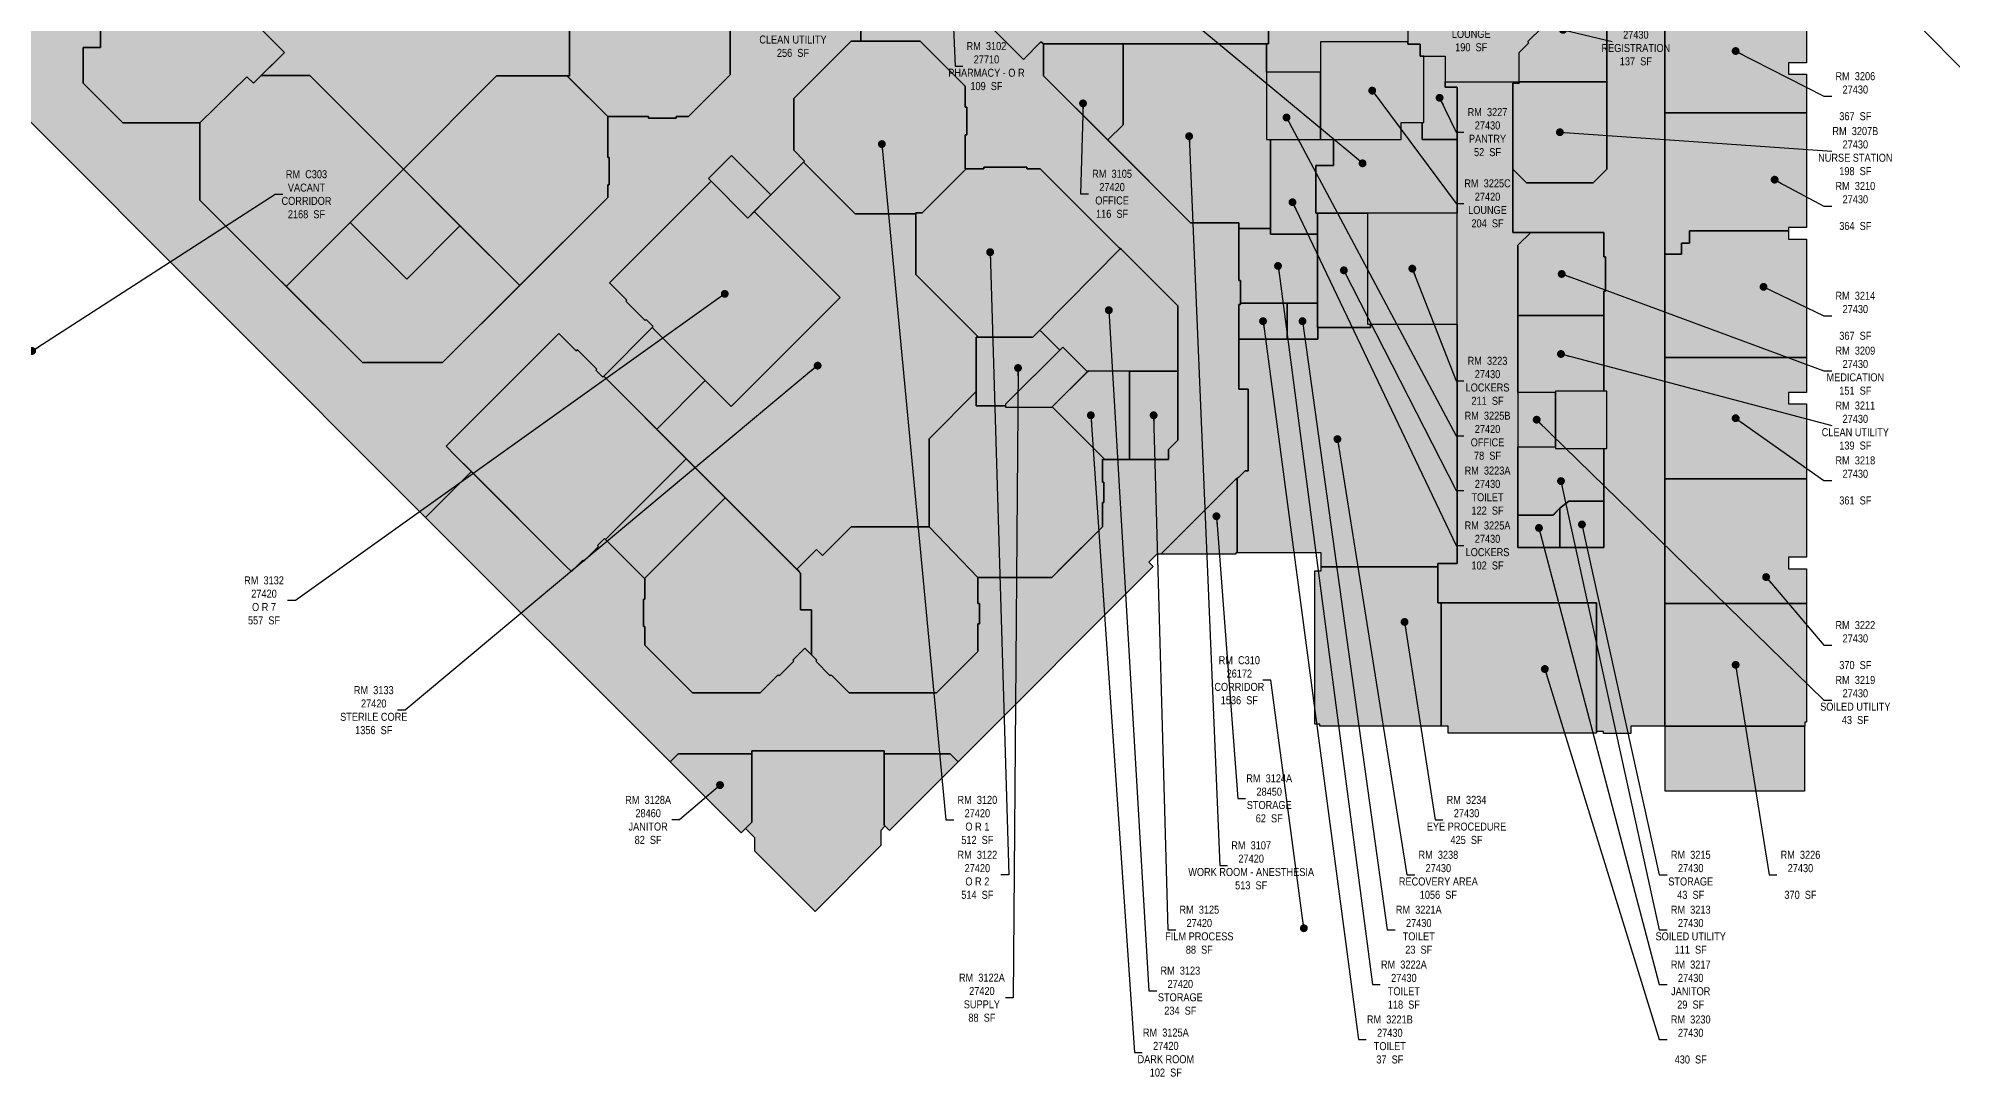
# Model space of a CAD drawing. Header units: inches. Extents: x -2929 to 5743, y -2530 to 4297.
# Drawn here: x 330 to 3680, y -279 to 1537 of the extents above; entities that cross this region are included whole.
import ezdxf

# ---------------------------------------------------------------- set-up
doc = ezdxf.new("R2010")
doc.units = ezdxf.units.IN
doc.header["$LTSCALE"] = 48
doc.header["$MEASUREMENT"] = 0
for name, color, linetype in [('0-LABEL', 3, 'Continuous'), ('1-NRT', 200, 'Continuous'), ('1-NRT-PTN', 253, 'Continuous'), ('3-FCM', 190, 'Continuous'), ('3-FCM-PTN', 9, 'Continuous'), ('4-OCC', 6, 'Continuous'), ('4-OCC-PTN', 95, 'Continuous')]:
    doc.layers.add(name, color=color, linetype=linetype)
doc.styles.add('ArialN', font='ARIALN.TTF')
doc.dimstyles.new('AB-220', dxfattribs={"dimscale": 220, "dimtxt": 0.070312, "dimasz": 0.0625, "dimexe": 0.0625, "dimexo": 0.125, "dimgap": 0.1875, "dimtad": 0, "dimdec": 4, "dimrnd": 0.0625, "dimzin": 0, "dimdsep": 46, "dimlunit": 4, "dimtxsty": 'ArialN', "dimblk": 'ARCHTICK', "dimcen": 0.0625, "dimclrd": 256, "dimclre": 256, "dimclrt": 256, "dimadec": 0, "dimazin": 0, "dimtfac": 1, "dimtdec": 4, "dimtofl": 0, "dimtmove": 2, "dimatfit": 3, "dimldrblk": 'DOT', "dimfxl": 0, "dimfrac": 2, "dimtolj": 1, "dimtzin": 0, "dimlwd": -1, "dimlwe": -1, "dimarcsym": 0})

# ---------------------------------------------------------------- blocks, each defined once
blk = doc.blocks.new('_ArchTick')
at = {"const_width": 0.15}
blk.add_lwpolyline([(-0.5, -0.5), (0.5, 0.5)], dxfattribs=at)
blk = doc.blocks.new('_Dot')
at = {"lineweight": -2}
blk.add_line((-0.5, 0), (-1, 0), dxfattribs=at)
at = {"const_width": 0.5}
blk.add_lwpolyline([(-0.25, 0, 1), (0.25, 0, 1)], format="xyb", close=True, dxfattribs=at)

msp = doc.modelspace()

# ---------------------------------------------------------------- hatches: boundary and pattern name
at = {"layer": '1-NRT-PTN'}
for points in [[(1571.8, 1223.1), (1502.8, 1292.1), (1543.1, 1332.4), (1612.1, 1263.4)], [(2022.7, 897.3), (2022.7, 892.2), (2103.8, 892.2), (2165.8, 954.3), (2122.8, 997.4)], [(2984.6, 820.2), (3074.8, 820.2), (3074.8, 920.5), (2984.6, 920.5)], [(3420.6, 220.6), (3176.8, 220.6), (3176.8, 334.1), (3420.6, 334.1)], [(1689.6, 10.2), (1584, 115.9), (1584, 139.2), (1567.8, 155.4), (1578.7, 166.3), (1578.7, 286.2), (1578.7, 291.4), (1810.1, 291.4), (1810.1, 161), (1811.6, 159.4), (1804.3, 152.1), (1804.3, 125.7)]]:
    msp.add_hatch(color=256, dxfattribs=at).paths.add_polyline_path(points)
at = {"layer": '3-FCM-PTN'}
for points in [[(2541, 2364), (2541, 2459.9), (2541, 2465.2), (2356.4, 2465.2), (2300.6, 2521), (2283.1, 2538.6), (2216.1, 2538.6), (2141.1, 2538.6), (2141.1, 2592.6), (2029.2, 2592.6), (2029.3, 2546.1), (2020.8, 2546.1), (1970.3, 2596.6), (1966, 2600.9), (1969.6, 2604.5), (1967, 2607.2), (1941.5, 2632.7), (1927.4, 2646.8), (1870.3, 2646.8), (1870.3, 2657.8), (1848.6, 2657.8), (1848.6, 2643.7), (1844.1, 2643.7), (1844.1, 2641.1), (1834.6, 2641.1), (1834.6, 2535.4), (1845, 2535.4), (1845, 2542.9), (1889.2, 2542.9), (1918.3, 2513.8), (1875.7, 2471.2), (1869.8, 2477.1), (1867.6, 2474.9), (1842.1, 2449.4), (1804.5, 2411.8), (1799.7, 2407), (1799.7, 2373.4), (1802.3, 2373.4), (1802.3, 2345.4), (1799.7, 2345.4), (1799.7, 2336.5), (1846.9, 2289.2), (1850.5, 2292.8), (1922.7, 2220.7), (1919.9, 2218.9), (1919.9, 2154.4), (1935.6, 2154.4), (1968.1, 2121.9), (1970.5, 2124.3), (2014.2, 2080.7), (2011.8, 2078.2), (2018.1, 2071.9), (2018.1, 2057.3), (2083.9, 2057.3), (2111.5, 2029.7), (2067.7, 1985.9), (2151.5, 1902), (2193.4, 1943.9), (2213.6, 1923.8), (2225.6, 1923.8), (2225.6, 1929), (2462.9, 1929), (2462.9, 1878.8), (2539.9, 1878.8), (2539.9, 1891.8), (2575.6, 1891.8), (2575.6, 1923.8), (2609.6, 1923.8), (2609.6, 1916.7), (2692.8, 1916.7), (2692.8, 1923), (2731.8, 1923), (2731.8, 1916.1), (2753, 1916.1), (2753, 1958.3), (2809.8, 1969.8), (2809.8, 1916.1), (2731.8, 1916.1), (2731.8, 1635.7), (2726.5, 1635.7), (2726.5, 1527.3), (2748.2, 1527.3), (2748.2, 1506.1), (2791.5, 1506.1), (2791.5, 1481.1), (2791.5, 1461.6), (2817.8, 1461.6), (2921.1, 1461.6), (2921.1, 1512.7), (2938.2, 1529.8), (2936.3, 1531.7), (2961.8, 1557.1), (2963.6, 1555.3), (2991.7, 1583.3), (2919, 1656), (2919, 1726.2), (2913.8, 1726.2), (2913.8, 1832.8), (2919, 1832.8), (2919, 1961.4), (2942.4, 1984.7), (3069.5, 1984.7), (3069.5, 1914.2), (3170.8, 1914.2), (3170.8, 2022.6), (3252.7, 2022.6), (3252.7, 2017.3), (3335.4, 2017.3), (3335.4, 2119.8), (3187.8, 2119.8), (3187.8, 2149.9), (3170.5, 2149.9), (3170.5, 2153.1), (3123.8, 2153.1), (3123.8, 2169.3), (3075.8, 2169.3), (3075.8, 2153.1), (3025.8, 2153.1), (3025.8, 2169.3), (2977.8, 2169.3), (2977.8, 2153.1), (2924.8, 2153.1), (2924.8, 2169.3), (2876.8, 2169.3), (2876.8, 2153.1), (2836.8, 2153.1), (2836.8, 2169.3), (2788.8, 2169.3), (2788.8, 2153.1), (2753.8, 2153.1), (2753.8, 2157.2), (2715, 2157.2), (2715, 2200.3), (2709.8, 2200.3), (2709.8, 2228.4), (2715, 2228.4), (2715, 2273.8), (2717.7, 2273.8), (2717.7, 2292.2), (2709.8, 2292.2), (2709.8, 2307.4), (2659.1, 2307.4), (2659.1, 2311), (2608.5, 2311), (2608.5, 2277.4), (2608.5, 2259.4), (2610.9, 2259.4), (2610.9, 2156.6), (2600.6, 2156.6), (2600.6, 2044.9), (2579.7, 2024), (2363.3, 2024), (2363.3, 2029.3), (2256.8, 2029.3), (2208.8, 2077.3), (2205.5, 2074), (2176.9, 2102.5), (2176.9, 2109.5), (2184, 2116.6), (2178, 2122.6), (2185.1, 2129.7), (2151.1, 2163.6), (2144, 2156.5), (2138, 2162.5), (2131, 2155.5), (2124, 2155.5), (2107.7, 2171.7), (2107.7, 2178.7), (2114.8, 2185.8), (2108.8, 2191.8), (2115.9, 2198.8), (2082, 2232.7), (2074.9, 2225.7), (2068.9, 2231.7), (2061.8, 2224.6), (2054.8, 2224.6), (2038.5, 2241), (2038.5, 2248), (2045.5, 2255), (2039.5, 2261), (2046.6, 2268.1), (2012.7, 2302.1), (2005.6, 2295), (1999.6, 2301), (1992.5, 2293.9), (1985.5, 2293.9), (1910.8, 2368.6), (1917.8, 2375.5), (1951.3, 2341.9), (1976.8, 2367.4), (1943.2, 2401), (1947.5, 2405.2), (1963.7, 2388.9), (1989.9, 2415.1), (1973.6, 2431.4), (1982.3, 2440.1), (2132.8, 2440.1), (2140.6, 2432.3), (2119.6, 2411.2), (2154.7, 2376.2), (2162.4, 2383.9), (2168.3, 2378.1), (2174.8, 2384.6), (2183.3, 2384.6), (2198.1, 2369.3), (2198.1, 2360.3), (2192.1, 2354.3), (2197.8, 2348.6), (2190, 2340.8), (2223.9, 2306.9), (2231.7, 2314.7), (2237.4, 2309), (2243.7, 2315.4), (2252.5, 2315.4), (2267.7, 2300.4), (2267.7, 2291.4), (2261.4, 2285), (2267, 2279.3), (2259.3, 2271.6), (2293.1, 2237.7), (2300.9, 2245.5), (2306.7, 2239.7), (2317, 2249.9), (2349.8, 2249.9), (2349.8, 2363.9), (2537.8, 2363.9)], [(1956.4, 1597.8), (1991.6, 1633), (1991.6, 1755.6), (1948.9, 1798.4), (1955, 1804.6), (1955, 1878.9), (1957.8, 1876.1), (1960.6, 1873.3), (1974.8, 1887.4), (1966.7, 1895.5), (2000.6, 1929.5), (2008.7, 1921.3), (2070.4, 1983.1), (2151.5, 1902), (2099.4, 1849.8), (2099.4, 1636.7), (2304.9, 1636.7), (2304.9, 1648), (2334.4, 1648), (2334.4, 1637), (2456.4, 1636.8), (2456.4, 1765.3), (2459.6, 1765.3), (2459.9, 1851.2), (2462.9, 1851.2), (2462.9, 1878.8), (2539.9, 1878.8), (2539.9, 1618.3), (2482.5, 1561), (2482.5, 1527.7), (2089.3, 1527.7), (2084.6, 1531), (2053.9, 1500.3)]]:
    msp.add_hatch(color=256, dxfattribs=at).paths.add_polyline_path(points)
at = {"layer": '4-OCC-PTN'}
for color, points in [(121, [(1009.5, 2353.6), (1084.8, 2278.3), (1086.7, 2280.2), (1091.1, 2275.7), (1057.2, 2241.8), (1136.2, 2162.8), (1156.8, 2183.4), (1231.7, 2108.6), (1211, 2087.9), (1367.1, 1931.9), (1295.6, 1860.3), (1240.7, 1860.3), (1240.7, 1871.1), (1259, 1889.4), (1077.3, 2071), (1064.1, 2057.8), (1022.1, 2099.7), (1035.4, 2113), (854.2, 2294.1), (841, 2280.9), (829.2, 2292.6), (823.2, 2286.7), (821.4, 2288.5), (804.4, 2271.5), (806.3, 2269.7), (750.2, 2213.6), (636.3, 2099.6), (619.3, 2082.6), (482.5, 1945.8), (510.3, 1918.1), (439, 1846.8), (439, 1698.2), (464, 1673.3), (439, 1648.3), (439, 1521.5), (408.8, 1521.5), (408.8, 1459), (478.1, 1389.7), (587.7, 1389.7), (595.2, 1389.7), (613.1, 1389.7), (613.1, 1368.5), (613.1, 1361.1), (613.1, 1254.6), (897.6, 970.2), (1037.7, 970.2), (1170.7, 1103.2), (1326.6, 1259.1), (1326.6, 1280.9), (1329.3, 1280.9), (1329.3, 1328.9), (1326.6, 1328.9), (1326.6, 1400.4), (1398.1, 1400.4), (1398.1, 1397.8), (1446.1, 1397.8), (1446.1, 1400.4), (1467.9, 1400.4), (1541.1, 1473.5), (1541.1, 1623.5), (1495.6, 1669), (1493.4, 1666.8), (1476.2, 1683.9), (1346.1, 1683.9), (1283.7, 1746.3), (1240.7, 1746.3), (1240.7, 1860.3), (1295.6, 1860.3), (1367.1, 1931.9), (1503, 1795.9), (1499.3, 1792.2), (1605.8, 1685.7), (1609.5, 1689.4), (1659.8, 1639.1), (1769.5, 1639.1), (1769.5, 1532.6), (1752.5, 1532.6), (1652.1, 1432.2), (1652.1, 1341.7), (1671, 1322.8), (1612.1, 1263.4), (1543.1, 1332.4), (1502.8, 1292.1), (1507.4, 1287.5), (1329.8, 1109.9), (1360.2, 1079.5), (1358.3, 1077.6), (1392.3, 1043.7), (1394.1, 1045.5), (1406.3, 1033.3), (1317.8, 944.8), (1305.6, 957), (1307.4, 958.8), (1273.5, 992.8), (1271.6, 990.9), (1241.2, 1021.3), (1053.6, 833.7), (1043.8, 823.9), (1058.8, 809), (1088.1, 779.7), (1008, 699.6), (292, 1415.6), (302.6, 1426.3), (302.6, 1547.9), (307.9, 1547.9), (307.9, 1782.6), (302.6, 1782.6), (302.6, 1896.9), (288.8, 1910.8), (839, 2461), (977.4, 2321.5)]), (241, [(2791.5, 1461.6), (2921.1, 1461.6), (2921.1, 1458.9), (2910.1, 1458.9), (2910.1, 1308.8), (2910.1, 1203.2), (2910.1, 1197.9), (2941.5, 1197.9), (2919, 1175.5), (2919, 646.7), (3069.5, 646.7), (3069.5, 820.2), (3074.8, 820.2), (3074.8, 920.5), (3069.5, 920.5), (3069.5, 1095.2), (3072.1, 1095.2), (3072.1, 1155.2), (3069.5, 1155.2), (3069.5, 1197.9), (2910.1, 1197.9), (2910.1, 1308.8), (2934.1, 1284.8), (3050.8, 1284.8), (3074.8, 1308.8), (3074.8, 1640.2), (3069.5, 1640.2), (3069.5, 1914.2), (3170.8, 1914.2), (3170.8, 1907.1), (3176, 1907.1), (3176, 1181.7), (3176, 1176.5), (3176, 1142.8), (3176, 1137.6), (3176, 334.1), (3116.7, 334.1), (3116.7, 321.6), (3116, 321.6), (3068.7, 321.6), (3068.7, 325.1), (3056.7, 325.1), (3056.7, 550.2), (2778.7, 550.2), (2778.7, 619), (2812.5, 619), (2812.5, 1452.1), (2791.5, 1452.1)]), (121, [(1345.3, 1684.7), (1259.6, 1599.1), (1259.6, 1471.8), (1132.3, 1471.8), (969.1, 1308.5), (805.4, 1472.2), (720.5, 1472.2), (761.2, 1512.9), (600.8, 1673.3), (610.5, 1673.3), (679.4, 1742.9), (697.1, 1725.2), (762.1, 1790.2), (985.2, 1567.1), (1076.2, 1658.1), (1105.7, 1672.3), (1135.1, 1658.1), (1204.8, 1658.1), (1217.1, 1670.5), (1217.1, 1696.4), (1219.8, 1696.4), (1248.5, 1713.5), (1266.2, 1744.9), (1266.2, 1746.3), (1283.7, 1746.3)]), (121, [(1326.6, 1400.4), (1255.5, 1471.8), (1259.6, 1471.8), (1259.6, 1599.1), (1345.3, 1684.7), (1346.1, 1683.9), (1476.2, 1683.9), (1493.4, 1666.8), (1495.6, 1669), (1541.1, 1623.5), (1541.1, 1473.5), (1467.9, 1400.4), (1446.1, 1400.4), (1446.1, 1397.8), (1398.1, 1397.8), (1398.1, 1400.4)]), (121, [(613.1, 1389.7), (478.1, 1389.7), (408.8, 1459), (408.8, 1521.5), (439, 1521.5), (439, 1648.3), (464, 1673.3), (600.8, 1673.3), (761.2, 1512.9), (707, 1458.7), (695.3, 1470.3)]), (241, [(2921.1, 1461.6), (2921.1, 1512.7), (2938.2, 1529.8), (2936.3, 1531.7), (2961.8, 1557.1), (2963.6, 1555.3), (2991.7, 1583.3), (2989.8, 1585.2), (3047.4, 1642.8), (3069.5, 1642.8), (3069.5, 1640.2), (3074.8, 1640.2), (3074.8, 1461.6)]), (121, [(1008, 699.6), (1088.1, 779.7), (1254, 613.8), (1263, 604.8), (1272.9, 614.6), (1283.2, 624.9), (1285, 623), (1310.5, 648.5), (1308.6, 650.4), (1320.8, 662.6), (1391.7, 591.8), (1391.7, 556.4), (1389, 556.4), (1389, 508.4), (1391.7, 508.4), (1391.7, 475.9), (1466, 401.6), (1474.9, 392.7), (1494.9, 392.7), (1593.1, 392.7), (1624.8, 424.4), (1626.6, 422.5), (1652.1, 448), (1650.2, 449.8), (1671.2, 470.8), (1692.4, 449.6), (1690.5, 447.8), (1716, 422.3), (1717.8, 424.2), (1749.3, 392.7), (1881.2, 392.7), (1901.8, 392.7), (1908.7, 399.6), (1974.2, 465.1), (1974.2, 513.1), (1976.8, 513.1), (1976.9, 549.1), (1974.3, 549.1), (1974.3, 594.4), (2103.5, 594.4), (2105.7, 596.7), (2120.7, 611.6), (2192.1, 683), (2192.1, 725.4), (2194.7, 725.4), (2194.7, 761.4), (2192.1, 761.4), (2192.1, 800.6), (2307.8, 800.6), (2307.9, 818.3), (2324.1, 834.4), (2324.1, 1069.3), (2225.5, 1167.9), (2221.2, 1171.1), (2217.3, 1175), (2166.4, 1226), (2082.9, 1309.4), (2059.7, 1309.4), (2059.7, 1312), (1984.7, 1312), (1984.7, 1309.4), (1952.2, 1309.4), (1952.2, 1368.9), (1954.8, 1368.9), (1954.8, 1416.9), (1952.2, 1416.9), (1952.2, 1453.8), (1873.4, 1532.6), (1769.5, 1532.6), (1769.5, 1639.1), (1920, 1639.1), (1958.9, 1600.2), (1956.4, 1597.8), (2053.9, 1500.3), (2084.6, 1531), (2089.3, 1527.7), (2089.3, 1471.6), (2346.1, 1214.7), (2430.6, 1214.7), (2430.6, 1113.9), (2433.6, 1113.9), (2433.6, 1071.7), (2430.8, 1071.7), (2430.8, 1013.7), (2430.8, 1008.4), (2430.6, 963.6), (2430.6, 923.6), (2446.8, 923.6), (2446.8, 780.9), (2441.6, 780.9), (2430.6, 769.9), (2425.3, 766.2), (2294.2, 635.1), (2287.2, 635.1), (2273.3, 621.1), (2281.1, 613.4), (1939.8, 272.1), (1925.7, 286.2), (1810.1, 286.2), (1810.1, 291.4), (1578.7, 291.4), (1578.7, 286.2), (1450, 286.2), (1435.7, 271.9)]), (121, [(2726.5, 1531.2), (2573.9, 1531.2), (2573.9, 1478.3), (2478.9, 1478.3), (2478.9, 1527.7), (2482.5, 1527.7), (2482.5, 1561), (2539.9, 1618.3), (2539.9, 1633), (2726.5, 1633)]), (241, [(3423.7, 1407.2), (3176, 1407.2), (3176, 1623.2), (3423.7, 1623.2), (3423.7, 1494.6), (3392.1, 1494.6), (3392.1, 1474.6), (3423.7, 1474.6)]), (121, [(1953.7, 1309.4), (1876.5, 1232.2), (1865.8, 1232.2), (1865.8, 1230.7), (1759.4, 1230.6), (1669.1, 1321), (1671, 1322.8), (1652.1, 1341.7), (1652.1, 1432.2), (1752.5, 1532.6), (1873.4, 1532.6), (1952.2, 1453.8), (1952.2, 1416.9), (1954.8, 1416.9), (1954.8, 1368.9), (1952.2, 1368.9), (1952.2, 1309.4)]), (121, [(2201.3, 1359.6), (2089.3, 1471.6), (2089.3, 1527.7), (2228.1, 1527.7), (2228.1, 1386.4)]), (121, [(2201.3, 1359.6), (2228.1, 1386.4), (2228.1, 1527.7), (2478.9, 1527.7), (2478.9, 1360.7), (2486.2, 1360.7), (2486.2, 1204.6), (2430.6, 1204.6), (2430.6, 1214.7), (2346.1, 1214.7)]), (121, [(2573.9, 1360.7), (2714.9, 1360.7), (2714.9, 1390.1), (2754.2, 1390.1), (2754.2, 1506.1), (2748.2, 1506.1), (2748.2, 1527.3), (2726.5, 1527.3), (2726.5, 1531.2), (2664.2, 1531.2), (2573.9, 1531.2)]), (121, [(2478.9, 1360.7), (2573.9, 1360.7), (2573.9, 1478.3), (2478.9, 1478.3)]), (241, [(2812.5, 1360.7), (2751.4, 1360.7), (2751.4, 1390.1), (2754.2, 1390.1), (2754.2, 1506.1), (2791.5, 1506.1), (2791.5, 1452.1), (2812.5, 1452.1)]), (121, [(613.1, 1389.7), (695.3, 1470.3), (707, 1458.7), (720.5, 1472.2), (805.4, 1472.2), (969.1, 1308.5), (764.2, 1103.6), (613.1, 1254.6)]), (121, [(1172.6, 1105), (969.1, 1308.5), (1132.3, 1471.8), (1255.5, 1471.8), (1258.1, 1469.1), (1326.6, 1400.4), (1326.6, 1328.9), (1329.3, 1328.9), (1329.3, 1280.9), (1326.6, 1280.9), (1326.6, 1259.1)]), (241, [(2910.1, 1458.9), (2921.1, 1458.9), (2921.1, 1461.6), (3074.8, 1461.6), (3074.8, 1308.8), (3050.8, 1284.8), (2934.1, 1284.8), (2910.1, 1308.8)]), (241, [(3392.1, 1200.7), (3219.1, 1200.7), (3219.1, 1179.1), (3205.4, 1179.1), (3205.4, 1159.7), (3176, 1159.7), (3176, 1407.2), (3423.7, 1407.2), (3423.7, 1206.3), (3392.1, 1206.3)]), (241, [(2812.5, 1231.7), (2565.7, 1231.7), (2565.7, 1314.8), (2596.6, 1314.8), (2596.6, 1360.7), (2714.9, 1360.7), (2714.9, 1390.1), (2751.4, 1390.1), (2751.4, 1360.7), (2812.5, 1360.7)]), (241, [(2568.1, 1194.9), (2486.2, 1194.9), (2486.2, 1360.7), (2596.6, 1360.7), (2596.6, 1314.8), (2565.7, 1314.8), (2565.7, 1231.7), (2568.1, 1231.7)]), (121, [(974.9, 1116.3), (875.8, 1215.3), (969.1, 1308.5), (1068.1, 1209.5)]), (121, [(1971.5, 1014.7), (1971.5, 919.5), (1888.9, 837), (1888.8, 683.1), (1752.8, 683.2), (1702.2, 632.7), (1691.7, 643.2), (1657.4, 608.8), (1412.4, 853.9), (1497.2, 938.7), (1542.4, 893.5), (1733.1, 1084.2), (1583, 1234.3), (1669.1, 1321), (1759.4, 1230.6), (1865.8, 1230.7), (1865.8, 1124.2), (1975.4, 1014.7)]), (121, [(2223.3, 1169.5), (2082.5, 1026.7), (2070.4, 1014.7), (1975.4, 1014.7), (1865.8, 1124.2), (1865.8, 1230.7), (1865.8, 1232.2), (1876.5, 1232.2), (1953.7, 1309.4), (1984.7, 1309.4), (1984.7, 1312), (2059.7, 1312), (2059.7, 1309.4), (2082.9, 1309.4), (2221.2, 1171.1)]), (121, [(1542.4, 893.5), (1404.5, 1031.5), (1406.3, 1033.3), (1394.1, 1045.5), (1392.3, 1043.7), (1358.3, 1077.6), (1360.2, 1079.5), (1329.8, 1109.9), (1507.4, 1287.5), (1571.8, 1223.1), (1583, 1234.3), (1733.1, 1084.2)]), (121, [(764.2, 1103.6), (875.8, 1215.3), (974.9, 1116.3), (1068.1, 1209.5), (1172.6, 1105), (1037.7, 970.2), (897.6, 970.2)]), (241, [(2660.9, 1037.6), (2660.9, 1031.6), (2568.1, 1031.6), (2568.1, 1231.7), (2655.9, 1231.7), (2655.9, 1037.6)]), (241, [(2655.9, 1037.6), (2812.5, 1037.6), (2812.5, 1231.7), (2655.9, 1231.7)]), (241, [(2568.1, 1074.3), (2433.6, 1074.3), (2433.6, 1113.9), (2430.6, 1113.9), (2430.6, 1204.6), (2486.2, 1204.6), (2486.2, 1194.9), (2568.1, 1194.9)]), (241, [(3069.5, 1052.7), (2919, 1052.7), (2919, 1175.5), (2941.5, 1197.9), (3069.5, 1197.9), (3069.5, 1155.2), (3072.1, 1155.2), (3072.1, 1095.2), (3069.5, 1095.2)]), (241, [(3423.7, 979.4), (3176, 979.4), (3176, 1159.7), (3205.4, 1159.7), (3205.4, 1179.1), (3219.1, 1179.1), (3219.1, 1200.7), (3392.1, 1200.7), (3392.1, 1186.3), (3423.7, 1186.3)]), (121, [(2324.1, 955.5), (2167.1, 955.6), (2165.8, 954.3), (2122.8, 997.4), (2117.3, 991.9), (2082.5, 1026.7), (2223.3, 1169.5), (2225.5, 1167.9), (2324.1, 1069.3)]), (241, [(2515.4, 1011.1), (2430.8, 1011), (2430.8, 1071.7), (2433.6, 1071.7), (2433.6, 1074.3), (2515.4, 1074.3)]), (241, [(2569.1, 1011.1), (2515.4, 1011.1), (2515.4, 1074.3), (2568.1, 1074.3), (2568.1, 1031.6), (2569.1, 1031.6)]), (241, [(2984.6, 917.9), (2919, 917.9), (2919, 1052.7), (3069.5, 1052.7), (3069.5, 920.5), (2984.6, 920.5)]), (121, [(1320.8, 662.6), (1308.6, 650.4), (1310.5, 648.5), (1285, 623), (1283.2, 624.9), (1272.9, 614.6), (1263, 604.8), (1254, 613.8), (1058.8, 809), (1043.8, 823.9), (1053.6, 833.7), (1241.2, 1021.3), (1271.6, 990.9), (1273.5, 992.8), (1307.4, 958.8), (1305.6, 957), (1317.8, 944.8), (1319.6, 946.6), (1464.1, 802.1), (1322.7, 660.6)]), (121, [(1319.6, 946.6), (1404.5, 1031.5), (1497.2, 938.7), (1412.4, 853.9)]), (121, [(2022.7, 894.8), (1971.5, 894.8), (1971.5, 1014.7), (2070.4, 1014.7), (2082.5, 1026.7), (2117.3, 991.9), (2022.7, 897.3)]), (241, [(2427.9, 637.8), (2427.9, 768), (2430.6, 769.9), (2441.6, 780.9), (2446.8, 780.9), (2446.8, 923.6), (2430.6, 923.6), (2430.6, 963.6), (2430.8, 1011), (2569.1, 1011.1), (2569.1, 1031.6), (2660.9, 1031.6), (2660.9, 1037.6), (2812.5, 1037.6), (2812.5, 619), (2778.7, 619), (2778.7, 613), (2574.7, 613), (2574.7, 637.8)]), (241, [(3423.7, 766.7), (3176, 766.7), (3176, 979.4), (3423.7, 979.4), (3423.7, 918.1), (3392.1, 918.1), (3392.1, 898.1), (3423.7, 898.1)]), (121, [(2196.6, 800.6), (2104.4, 892.8), (2167.1, 955.6), (2239.2, 955.5), (2239.2, 800.6)]), (121, [(2239.2, 800.6), (2239.2, 955.5), (2324.1, 955.5), (2324.1, 834.4), (2307.9, 818.3), (2307.8, 800.6)]), (121, [(1974.3, 594.4), (1888.8, 683.1), (1888.9, 837), (1971.5, 919.5), (1971.5, 894.8), (2022.7, 894.8), (2022.7, 892.2), (2103.8, 892.2), (2104.4, 892.8), (2196.6, 800.6), (2192.1, 800.6), (2192.1, 761.4), (2194.7, 761.4), (2194.7, 725.4), (2192.1, 725.4), (2192.1, 683), (2103.5, 594.4)]), (241, [(2919, 822.8), (2984.6, 822.8), (2984.6, 917.9), (2919, 917.9)]), (241, [(2992.5, 715.5), (2980.3, 703.2), (2919, 703.2), (2919, 822.8), (2984.6, 822.8), (2984.6, 820.2), (3069.5, 820.2), (3069.5, 727.7), (3008.3, 727.7)]), (121, [(1322.7, 660.6), (1464.1, 802.1), (1532.3, 734), (1390.9, 592.5)]), (55, [(2294.2, 635.1), (2354.2, 695), (2405.1, 746), (2425.3, 766.2), (2427.9, 768), (2427.9, 637.8), (2425.3, 637.8), (2425.3, 635.1)]), (241, [(3423.7, 549.1), (3176, 549.1), (3176, 766.7), (3423.7, 766.7), (3423.7, 629.8), (3392.1, 629.8), (3392.1, 609.8), (3423.7, 609.8)]), (121, [(1390.9, 592.5), (1532.3, 734), (1664.1, 602.2), (1664, 538.1), (1683, 538.1), (1682.9, 459), (1671.2, 470.8), (1650.2, 449.8), (1652.1, 448), (1626.6, 422.5), (1624.8, 424.4), (1593.1, 392.7), (1494.9, 392.7), (1474.9, 392.7), (1466, 401.6), (1391.7, 475.9), (1391.7, 508.4), (1389, 508.4), (1389, 556.4), (1391.7, 556.4), (1391.7, 591.8)]), (241, [(2992.5, 646.7), (2919, 646.7), (2919, 703.2), (2980.3, 703.2), (2982.9, 705.8), (2992.5, 715.5)]), (241, [(2992.5, 646.7), (2992.5, 715.5), (3008.3, 727.7), (3069.5, 727.7), (3069.5, 646.7)]), (121, [(1682.9, 459), (1683, 538.1), (1664, 538.1), (1664.1, 602.2), (1658.3, 609.8), (1691.7, 643.2), (1702.2, 632.7), (1752.8, 683.2), (1888.8, 683.1), (1974.3, 594.4), (1974.2, 549.1), (1976.9, 549.1), (1976.8, 513.1), (1974.2, 513.1), (1974.2, 465.1), (1908.7, 399.6), (1901.8, 392.7), (1881.2, 392.7), (1749.3, 392.7), (1717.8, 424.2), (1716, 422.3), (1690.5, 447.8), (1692.4, 449.6)]), (241, [(2574.7, 613), (2778.7, 613), (2778.7, 550.2), (2784.7, 550.2), (2784.7, 334.1), (2572.6, 334.1), (2572.6, 337.6), (2563.7, 337.6), (2563.7, 605.8), (2574.7, 605.8)]), (241, [(2784.7, 334.1), (2784.7, 550.2), (3056.7, 550.2), (3056.7, 322.1), (2796.7, 322.1), (2796.7, 334.1)]), (241, [(3420.7, 334.1), (3176, 334.1), (3176, 549.1), (3423.7, 549.1), (3423.7, 341.6), (3420.7, 341.6)]), (201, [(1435.7, 271.9), (1450, 286.2), (1578.7, 286.2), (1578.7, 166.3), (1567.8, 155.4), (1560, 147.6)]), (121, [(1819.4, 151.6), (1810.1, 161), (1810.1, 286.2), (1925.7, 286.2), (1939.8, 272.1)])]:
    msp.add_hatch(color=color, dxfattribs=at).paths.add_polyline_path(points)

# ---------------------------------------------------------------- linework, layer by layer
at = {"layer": '1-NRT'}
for points in [[(1571.8, 1223.1), (1502.8, 1292.1), (1543.1, 1332.4), (1612.1, 1263.4)], [(2022.7, 897.3), (2022.7, 892.2), (2103.8, 892.2), (2165.8, 954.3), (2122.8, 997.4)], [(2984.6, 820.2), (3074.8, 820.2), (3074.8, 920.5), (2984.6, 920.5)], [(3420.6, 220.6), (3176.8, 220.6), (3176.8, 334.1), (3420.6, 334.1)], [(1689.6, 10.2), (1584, 115.9), (1584, 139.2), (1567.8, 155.4), (1578.7, 166.3), (1578.7, 286.2), (1578.7, 291.4), (1810.1, 291.4), (1810.1, 161), (1811.6, 159.4), (1804.3, 152.1), (1804.3, 125.7)]]:
    msp.add_lwpolyline(points, close=True, dxfattribs=at)
at = {"layer": '3-FCM'}
for points in [[(3176, 1907.1), (3176, 1181.7), (3176, 1176.5), (3176, 1142.8), (3176, 1137.6), (3176, 334.1), (3116.7, 334.1), (3116.7, 321.6), (3116, 321.6), (3068.7, 321.6), (3068.7, 325.1), (3056.7, 325.1), (3056.7, 550.2), (2778.7, 550.2), (2778.7, 619), (2812.5, 619), (2812.5, 1452.1), (2791.5, 1452.1), (2791.5, 1461.6), (2921.1, 1461.6), (2921.1, 1458.9), (2910.1, 1458.9), (2910.1, 1308.8), (2910.1, 1203.2), (2910.1, 1197.9), (2941.5, 1197.9), (2919, 1175.5), (2919, 646.7), (3069.5, 646.7), (3069.5, 820.2), (3074.8, 820.2), (3074.8, 920.5), (3069.5, 920.5), (3069.5, 1095.2), (3072.1, 1095.2), (3072.1, 1155.2), (3069.5, 1155.2), (3069.5, 1197.9), (2910.1, 1197.9), (2910.1, 1308.8), (2934.1, 1284.8), (3050.8, 1284.8), (3074.8, 1308.8), (3074.8, 1640.2)], [(2726.5, 1635.7), (2726.5, 1527.3), (2748.2, 1527.3), (2748.2, 1506.1), (2791.5, 1506.1), (2791.5, 1481.1), (2791.5, 1461.6), (2817.8, 1461.6), (2921.1, 1461.6), (2921.1, 1512.7), (2938.2, 1529.8), (2936.3, 1531.7), (2961.8, 1557.1)], [(2482.5, 1561), (2482.5, 1527.7), (2089.3, 1527.7), (2084.6, 1531), (2053.9, 1500.3), (1956.4, 1597.8)]]:
    msp.add_lwpolyline(points, dxfattribs=at)
at = {"layer": '4-OCC'}
for points in [[(1326.6, 1400.4), (1255.5, 1471.8), (1259.6, 1471.8), (1259.6, 1599.1), (1345.3, 1684.7), (1346.1, 1683.9), (1476.2, 1683.9), (1493.4, 1666.8), (1495.6, 1669), (1541.1, 1623.5), (1541.1, 1473.5), (1467.9, 1400.4), (1446.1, 1400.4), (1446.1, 1397.8), (1398.1, 1397.8), (1398.1, 1400.4)], [(613.1, 1389.7), (478.1, 1389.7), (408.8, 1459), (408.8, 1521.5), (439, 1521.5), (439, 1648.3), (464, 1673.3), (600.8, 1673.3), (761.2, 1512.9), (707, 1458.7), (695.3, 1470.3)], [(2921.1, 1461.6), (2921.1, 1512.7), (2938.2, 1529.8), (2936.3, 1531.7), (2961.8, 1557.1), (2963.6, 1555.3), (2991.7, 1583.3), (2989.8, 1585.2), (3047.4, 1642.8), (3069.5, 1642.8), (3069.5, 1640.2), (3074.8, 1640.2), (3074.8, 1461.6)], [(2726.5, 1531.2), (2573.9, 1531.2), (2573.9, 1478.3), (2478.9, 1478.3), (2478.9, 1527.7), (2482.5, 1527.7), (2482.5, 1561), (2539.9, 1618.3), (2539.9, 1633), (2726.5, 1633)], [(3423.7, 1407.2), (3176, 1407.2), (3176, 1623.2), (3423.7, 1623.2), (3423.7, 1494.6), (3392.1, 1494.6), (3392.1, 1474.6), (3423.7, 1474.6)], [(1953.7, 1309.4), (1876.5, 1232.2), (1865.8, 1232.2), (1865.8, 1230.7), (1759.4, 1230.6), (1669.1, 1321), (1671, 1322.8), (1652.1, 1341.7), (1652.1, 1432.2), (1752.5, 1532.6), (1873.4, 1532.6), (1952.2, 1453.8), (1952.2, 1416.9), (1954.8, 1416.9), (1954.8, 1368.9), (1952.2, 1368.9), (1952.2, 1309.4)], [(2201.3, 1359.6), (2089.3, 1471.6), (2089.3, 1527.7), (2228.1, 1527.7), (2228.1, 1386.4)], [(2201.3, 1359.6), (2228.1, 1386.4), (2228.1, 1527.7), (2478.9, 1527.7), (2478.9, 1360.7), (2486.2, 1360.7), (2486.2, 1204.6), (2430.6, 1204.6), (2430.6, 1214.7), (2346.1, 1214.7)], [(2573.9, 1360.7), (2714.9, 1360.7), (2714.9, 1390.1), (2754.2, 1390.1), (2754.2, 1506.1), (2748.2, 1506.1), (2748.2, 1527.3), (2726.5, 1527.3), (2726.5, 1531.2), (2664.2, 1531.2), (2573.9, 1531.2)], [(2478.9, 1360.7), (2573.9, 1360.7), (2573.9, 1478.3), (2478.9, 1478.3)], [(2812.5, 1360.7), (2751.4, 1360.7), (2751.4, 1390.1), (2754.2, 1390.1), (2754.2, 1506.1), (2791.5, 1506.1), (2791.5, 1452.1), (2812.5, 1452.1)], [(613.1, 1389.7), (695.3, 1470.3), (707, 1458.7), (720.5, 1472.2), (805.4, 1472.2), (969.1, 1308.5), (764.2, 1103.6), (613.1, 1254.6)], [(1172.6, 1105), (969.1, 1308.5), (1132.3, 1471.8), (1255.5, 1471.8), (1258.1, 1469.1), (1326.6, 1400.4), (1326.6, 1328.9), (1329.3, 1328.9), (1329.3, 1280.9), (1326.6, 1280.9), (1326.6, 1259.1)], [(2910.1, 1458.9), (2921.1, 1458.9), (2921.1, 1461.6), (3074.8, 1461.6), (3074.8, 1308.8), (3050.8, 1284.8), (2934.1, 1284.8), (2910.1, 1308.8)], [(3392.1, 1200.7), (3219.1, 1200.7), (3219.1, 1179.1), (3205.4, 1179.1), (3205.4, 1159.7), (3176, 1159.7), (3176, 1407.2), (3423.7, 1407.2), (3423.7, 1206.3), (3392.1, 1206.3)], [(2812.5, 1231.7), (2565.7, 1231.7), (2565.7, 1314.8), (2596.6, 1314.8), (2596.6, 1360.7), (2714.9, 1360.7), (2714.9, 1390.1), (2751.4, 1390.1), (2751.4, 1360.7), (2812.5, 1360.7)], [(2568.1, 1194.9), (2486.2, 1194.9), (2486.2, 1360.7), (2596.6, 1360.7), (2596.6, 1314.8), (2565.7, 1314.8), (2565.7, 1231.7), (2568.1, 1231.7)], [(974.9, 1116.3), (875.8, 1215.3), (969.1, 1308.5), (1068.1, 1209.5)], [(1971.5, 1014.7), (1971.5, 919.5), (1888.9, 837), (1888.8, 683.1), (1752.8, 683.2), (1702.2, 632.7), (1691.7, 643.2), (1657.4, 608.8), (1412.4, 853.9), (1497.2, 938.7), (1542.4, 893.5), (1733.1, 1084.2), (1583, 1234.3), (1669.1, 1321), (1759.4, 1230.6), (1865.8, 1230.7), (1865.8, 1124.2), (1975.4, 1014.7)], [(2223.3, 1169.5), (2082.5, 1026.7), (2070.4, 1014.7), (1975.4, 1014.7), (1865.8, 1124.2), (1865.8, 1230.7), (1865.8, 1232.2), (1876.5, 1232.2), (1953.7, 1309.4), (1984.7, 1309.4), (1984.7, 1312), (2059.7, 1312), (2059.7, 1309.4), (2082.9, 1309.4), (2221.2, 1171.1)], [(1542.4, 893.5), (1404.5, 1031.5), (1406.3, 1033.3), (1394.1, 1045.5), (1392.3, 1043.7), (1358.3, 1077.6), (1360.2, 1079.5), (1329.8, 1109.9), (1507.4, 1287.5), (1571.8, 1223.1), (1583, 1234.3), (1733.1, 1084.2)], [(764.2, 1103.6), (875.8, 1215.3), (974.9, 1116.3), (1068.1, 1209.5), (1172.6, 1105), (1037.7, 970.2), (897.6, 970.2)], [(2660.9, 1037.6), (2660.9, 1031.6), (2568.1, 1031.6), (2568.1, 1231.7), (2655.9, 1231.7), (2655.9, 1037.6)], [(2655.9, 1037.6), (2812.5, 1037.6), (2812.5, 1231.7), (2655.9, 1231.7)], [(2568.1, 1074.3), (2433.6, 1074.3), (2433.6, 1113.9), (2430.6, 1113.9), (2430.6, 1204.6), (2486.2, 1204.6), (2486.2, 1194.9), (2568.1, 1194.9)], [(3069.5, 1052.7), (2919, 1052.7), (2919, 1175.5), (2941.5, 1197.9), (3069.5, 1197.9), (3069.5, 1155.2), (3072.1, 1155.2), (3072.1, 1095.2), (3069.5, 1095.2)], [(3423.7, 979.4), (3176, 979.4), (3176, 1159.7), (3205.4, 1159.7), (3205.4, 1179.1), (3219.1, 1179.1), (3219.1, 1200.7), (3392.1, 1200.7), (3392.1, 1186.3), (3423.7, 1186.3)], [(2324.1, 955.5), (2167.1, 955.6), (2165.8, 954.3), (2122.8, 997.4), (2117.3, 991.9), (2082.5, 1026.7), (2223.3, 1169.5), (2225.5, 1167.9), (2324.1, 1069.3)], [(2515.4, 1011.1), (2430.8, 1011), (2430.8, 1071.7), (2433.6, 1071.7), (2433.6, 1074.3), (2515.4, 1074.3)], [(2569.1, 1011.1), (2515.4, 1011.1), (2515.4, 1074.3), (2568.1, 1074.3), (2568.1, 1031.6), (2569.1, 1031.6)], [(2984.6, 917.9), (2919, 917.9), (2919, 1052.7), (3069.5, 1052.7), (3069.5, 920.5), (2984.6, 920.5)], [(1320.8, 662.6), (1308.6, 650.4), (1310.5, 648.5), (1285, 623), (1283.2, 624.9), (1272.9, 614.6), (1263, 604.8), (1254, 613.8), (1058.8, 809), (1043.8, 823.9), (1053.6, 833.7), (1241.2, 1021.3), (1271.6, 990.9), (1273.5, 992.8), (1307.4, 958.8), (1305.6, 957), (1317.8, 944.8), (1319.6, 946.6), (1464.1, 802.1), (1322.7, 660.6)], [(1319.6, 946.6), (1404.5, 1031.5), (1497.2, 938.7), (1412.4, 853.9)], [(2022.7, 894.8), (1971.5, 894.8), (1971.5, 1014.7), (2070.4, 1014.7), (2082.5, 1026.7), (2117.3, 991.9), (2022.7, 897.3)], [(2427.9, 637.8), (2427.9, 768), (2430.6, 769.9), (2441.6, 780.9), (2446.8, 780.9), (2446.8, 923.6), (2430.6, 923.6), (2430.6, 963.6), (2430.8, 1011), (2569.1, 1011.1), (2569.1, 1031.6), (2660.9, 1031.6), (2660.9, 1037.6), (2812.5, 1037.6), (2812.5, 619), (2778.7, 619), (2778.7, 613), (2574.7, 613), (2574.7, 637.8)], [(3423.7, 766.7), (3176, 766.7), (3176, 979.4), (3423.7, 979.4), (3423.7, 918.1), (3392.1, 918.1), (3392.1, 898.1), (3423.7, 898.1)], [(2196.6, 800.6), (2104.4, 892.8), (2167.1, 955.6), (2239.2, 955.5), (2239.2, 800.6)], [(2239.2, 800.6), (2239.2, 955.5), (2324.1, 955.5), (2324.1, 834.4), (2307.9, 818.3), (2307.8, 800.6)], [(1974.3, 594.4), (1888.8, 683.1), (1888.9, 837), (1971.5, 919.5), (1971.5, 894.8), (2022.7, 894.8), (2022.7, 892.2), (2103.8, 892.2), (2104.4, 892.8), (2196.6, 800.6), (2192.1, 800.6), (2192.1, 761.4), (2194.7, 761.4), (2194.7, 725.4), (2192.1, 725.4), (2192.1, 683), (2103.5, 594.4)], [(2919, 822.8), (2984.6, 822.8), (2984.6, 917.9), (2919, 917.9)], [(2992.5, 715.5), (2980.3, 703.2), (2919, 703.2), (2919, 822.8), (2984.6, 822.8), (2984.6, 820.2), (3069.5, 820.2), (3069.5, 727.7), (3008.3, 727.7)], [(1322.7, 660.6), (1464.1, 802.1), (1532.3, 734), (1390.9, 592.5)], [(2294.2, 635.1), (2354.2, 695), (2405.1, 746), (2425.3, 766.2), (2427.9, 768), (2427.9, 637.8), (2425.3, 637.8), (2425.3, 635.1)], [(3423.7, 549.1), (3176, 549.1), (3176, 766.7), (3423.7, 766.7), (3423.7, 629.8), (3392.1, 629.8), (3392.1, 609.8), (3423.7, 609.8)], [(1390.9, 592.5), (1532.3, 734), (1664.1, 602.2), (1664, 538.1), (1683, 538.1), (1682.9, 459), (1671.2, 470.8), (1650.2, 449.8), (1652.1, 448), (1626.6, 422.5), (1624.8, 424.4), (1593.1, 392.7), (1494.9, 392.7), (1474.9, 392.7), (1466, 401.6), (1391.7, 475.9), (1391.7, 508.4), (1389, 508.4), (1389, 556.4), (1391.7, 556.4), (1391.7, 591.8)], [(2992.5, 646.7), (2919, 646.7), (2919, 703.2), (2980.3, 703.2), (2982.9, 705.8), (2992.5, 715.5)], [(2992.5, 646.7), (2992.5, 715.5), (3008.3, 727.7), (3069.5, 727.7), (3069.5, 646.7)], [(1682.9, 459), (1683, 538.1), (1664, 538.1), (1664.1, 602.2), (1658.3, 609.8), (1691.7, 643.2), (1702.2, 632.7), (1752.8, 683.2), (1888.8, 683.1), (1974.3, 594.4), (1974.2, 549.1), (1976.9, 549.1), (1976.8, 513.1), (1974.2, 513.1), (1974.2, 465.1), (1908.7, 399.6), (1901.8, 392.7), (1881.2, 392.7), (1749.3, 392.7), (1717.8, 424.2), (1716, 422.3), (1690.5, 447.8), (1692.4, 449.6)], [(2574.7, 613), (2778.7, 613), (2778.7, 550.2), (2784.7, 550.2), (2784.7, 334.1), (2572.6, 334.1), (2572.6, 337.6), (2563.7, 337.6), (2563.7, 605.8), (2574.7, 605.8)], [(2784.7, 334.1), (2784.7, 550.2), (3056.7, 550.2), (3056.7, 322.1), (2796.7, 322.1), (2796.7, 334.1)], [(3420.7, 334.1), (3176, 334.1), (3176, 549.1), (3423.7, 549.1), (3423.7, 341.6), (3420.7, 341.6)], [(1435.7, 271.9), (1450, 286.2), (1578.7, 286.2), (1578.7, 166.3), (1567.8, 155.4), (1560, 147.6)], [(1819.4, 151.6), (1810.1, 161), (1810.1, 286.2), (1925.7, 286.2), (1939.8, 272.1)]]:
    msp.add_lwpolyline(points, close=True, dxfattribs=at)
for points in [[(439, 1648.3), (439, 1521.5), (408.8, 1521.5), (408.8, 1459), (478.1, 1389.7), (587.7, 1389.7), (595.2, 1389.7), (613.1, 1389.7), (613.1, 1368.5), (613.1, 1361.1), (613.1, 1254.6), (897.6, 970.2), (1037.7, 970.2), (1170.7, 1103.2), (1326.6, 1259.1), (1326.6, 1280.9), (1329.3, 1280.9), (1329.3, 1328.9), (1326.6, 1328.9), (1326.6, 1400.4), (1398.1, 1400.4), (1398.1, 1397.8), (1446.1, 1397.8), (1446.1, 1400.4), (1467.9, 1400.4), (1541.1, 1473.5), (1541.1, 1623.5)], [(1259.6, 1599.1), (1259.6, 1471.8), (1132.3, 1471.8), (969.1, 1308.5), (805.4, 1472.2), (720.5, 1472.2), (761.2, 1512.9), (600.8, 1673.3)], [(1769.5, 1639.1), (1769.5, 1532.6), (1752.5, 1532.6), (1652.1, 1432.2), (1652.1, 1341.7), (1671, 1322.8), (1612.1, 1263.4), (1543.1, 1332.4), (1502.8, 1292.1), (1507.4, 1287.5), (1329.8, 1109.9), (1360.2, 1079.5), (1358.3, 1077.6), (1392.3, 1043.7), (1394.1, 1045.5), (1406.3, 1033.3), (1317.8, 944.8), (1305.6, 957), (1307.4, 958.8), (1273.5, 992.8), (1271.6, 990.9), (1241.2, 1021.3), (1053.6, 833.7), (1043.8, 823.9), (1058.8, 809), (1088.1, 779.7), (1008, 699.6), (292, 1415.6)], [(1956.4, 1597.8), (2053.9, 1500.3), (2084.6, 1531), (2089.3, 1527.7), (2089.3, 1471.6), (2346.1, 1214.7), (2430.6, 1214.7), (2430.6, 1113.9), (2433.6, 1113.9), (2433.6, 1071.7), (2430.8, 1071.7), (2430.8, 1013.7), (2430.8, 1008.4), (2430.6, 963.6), (2430.6, 923.6), (2446.8, 923.6), (2446.8, 780.9), (2441.6, 780.9), (2430.6, 769.9), (2425.3, 766.2), (2294.2, 635.1), (2287.2, 635.1), (2273.3, 621.1), (2281.1, 613.4), (1939.8, 272.1), (1925.7, 286.2), (1810.1, 286.2), (1810.1, 291.4), (1578.7, 291.4), (1578.7, 286.2), (1450, 286.2), (1435.7, 271.9), (1008, 699.6), (1088.1, 779.7), (1254, 613.8), (1263, 604.8), (1272.9, 614.6), (1283.2, 624.9), (1285, 623), (1310.5, 648.5), (1308.6, 650.4), (1320.8, 662.6), (1391.7, 591.8), (1391.7, 556.4), (1389, 556.4), (1389, 508.4), (1391.7, 508.4), (1391.7, 475.9), (1466, 401.6), (1474.9, 392.7), (1494.9, 392.7), (1593.1, 392.7), (1624.8, 424.4), (1626.6, 422.5), (1652.1, 448), (1650.2, 449.8), (1671.2, 470.8), (1692.4, 449.6), (1690.5, 447.8), (1716, 422.3), (1717.8, 424.2), (1749.3, 392.7), (1881.2, 392.7), (1901.8, 392.7), (1908.7, 399.6), (1974.2, 465.1), (1974.2, 513.1), (1976.8, 513.1), (1976.9, 549.1), (1974.3, 549.1), (1974.3, 594.4), (2103.5, 594.4), (2105.7, 596.7), (2105.7, 596.7), (2120.7, 611.6), (2120.7, 611.6), (2192.1, 683), (2192.1, 725.4), (2194.7, 725.4), (2194.7, 761.4), (2192.1, 761.4), (2192.1, 800.6), (2307.8, 800.6), (2307.9, 818.3), (2324.1, 834.4), (2324.1, 1069.3), (2225.5, 1167.9), (2221.2, 1171.1), (2217.3, 1175), (2166.4, 1226), (2082.9, 1309.4), (2059.7, 1309.4), (2059.7, 1312), (1984.7, 1312), (1984.7, 1309.4), (1952.2, 1309.4), (1952.2, 1368.9), (1954.8, 1368.9), (1954.8, 1416.9), (1952.2, 1416.9), (1952.2, 1453.8), (1873.4, 1532.6), (1769.5, 1532.6), (1769.5, 1639.1)]]:
    msp.add_lwpolyline(points, dxfattribs=at)

# ---------------------------------------------------------------- texts
at = {"layer": '0-LABEL', "char_height": 14, "attachment_point": 5, "style": 'ArialN'}
for s, insert in [('RM  3185A\\P27420\\PCLEAN UTILITY\\P256  SF', (1650.7, 1546.9)), ('RM  3109\\P27420\\PLOUNGE\\P190  SF', (2837.3, 1556.7)), ('RM  3207\\P27430\\PREGISTRATION\\P137  SF', (3125.3, 1532.1)), ('RM  3102\\P27710\\PPHARMACY - O R\\P109  SF', (1989.2, 1488.8)), ('RM  3206\\P27430\\P\\P367  SF', (3509.3, 1436.1)), ('RM  3227\\P27430\\PPANTRY\\P52  SF', (2865.8, 1373.3)), ('RM  3207B\\P27430\\PNURSE STATION\\P198  SF', (3509.3, 1340.1)), ('RM  C303\\PVACANT\\PCORRIDOR\\P2168  SF', (799.6, 1264.6)), ('RM  3105\\P27420\\POFFICE\\P116  SF', (2209, 1265.4)), ('RM  3225C\\P27420\\PLOUNGE\\P204  SF', (2865.8, 1248.7)), ('RM  3210\\P27430\\P\\P364  SF', (3509.3, 1244.1)), ('RM  3214\\P27430\\P\\P367  SF', (3509.3, 1052.1)), ('RM  3223\\P27430\\PLOCKERS\\P211  SF', (2865.8, 938.3)), ('RM  3209\\P27430\\PMEDICATION\\P151  SF', (3509.3, 956.1)), ('RM  3225B\\P27420\\POFFICE\\P78  SF', (2865.8, 842.3)), ('RM  3211\\P27430\\PCLEAN UTILITY\\P139  SF', (3509.3, 860.1)), ('RM  3218\\P27430\\P\\P361  SF', (3509.3, 764.1)), ('RM  3223A\\P27430\\PTOILET\\P122  SF', (2865.8, 746.3)), ('RM  3225A\\P27430\\PLOCKERS\\P102  SF', (2865.8, 650.3)), ('RM  3132\\P27420\\PO R 7\\P557  SF', (725.3, 554.3)), ('RM  3222\\P27430\\P\\P370  SF', (3509.3, 476.1)), ('RM  C310\\P26172\\PCORRIDOR\\P1536  SF', (2431.6, 414.6)), ('RM  3133\\P27420\\PSTERILE CORE\\P1356  SF', (917.3, 362.3)), ('RM  3219\\P27430\\PSOILED UTILITY\\P43  SF', (3509.3, 380.1)), ('RM  3124A\\P28450\\PSTORAGE\\P62  SF', (2483.9, 208)), ('RM  3128A\\P28460\\PJANITOR\\P82  SF', (1397.3, 170.3)), ('RM  3120\\P27420\\PO R 1\\P512  SF', (1973.3, 170.3)), ('RM  3234\\P27430\\PEYE PROCEDURE\\P425  SF', (2829.1, 170.3)), ('RM  3122\\P27420\\PO R 2\\P514  SF', (1973.3, 74.3)), ('RM  3107\\P27420\\PWORK ROOM - ANESTHESIA\\P513  SF', (2452.3, 90.9)), ('RM  3238\\P27430\\PRECOVERY AREA\\P1056  SF', (2779.8, 74.3)), ('RM  3215\\P27430\\PSTORAGE\\P43  SF', (3221.3, 74.3)), ('RM  3226\\P27430\\P\\P370  SF', (3413.3, 74.3)), ('RM  3125\\P27420\\PFILM PROCESS\\P88  SF', (2361.6, -21.7)), ('RM  3221A\\P27430\\PTOILET\\P23  SF', (2745.5, -21.7)), ('RM  3213\\P27430\\PSOILED UTILITY\\P111  SF', (3221.3, -21.7)), ('RM  3122A\\P27420\\PSUPPLY\\P88  SF', (1981.2, -140.6)), ('RM  3123\\P27420\\PSTORAGE\\P234  SF', (2328.4, -128.3)), ('RM  3222A\\P27430\\PTOILET\\P118  SF', (2719.5, -117.7)), ('RM  3217\\P27430\\PJANITOR\\P29  SF', (3221.3, -117.7)), ('RM  3125A\\P27420\\PDARK ROOM\\P102  SF', (2303, -236.6)), ('RM  3221B\\P27430\\PTOILET\\P37  SF', (2694.9, -213.7)), ('RM  3230\\P27430\\P\\P430  SF', (3221.3, -213.7))]:
    msp.add_mtext(s, dxfattribs=dict(at, insert=insert))

# ---------------------------------------------------------------- leaders
at = {"layer": '0-LABEL', "annotation_type": 0, "has_hookline": 1}
for points, hookline_direction, text_width in [([(3435.5, 1902.1), (3838.3, 1532.1), (3852.1, 1532.1)], 0, 67.6), ([(3325.6, 1857.4), (3838.3, 1340.1), (3852.1, 1340.1)], 0, 189.4), ([(1925.6, 1698.4), (1934.2, 1488.8), (1948, 1488.8)], 0, 132.2), ([(2647.2, 1318.8), (2326.9, 1584.4), (2313.2, 1584.4)], 1, 130.9), ([(2997.9, 1552.2), (3084.1, 1532.1)], 0, 117.7), ([(3299.9, 1515.2), (3454.3, 1436.1), (3468.1, 1436.1)], 0, 67.5), ([(2664.1, 1445.9), (2810.8, 1248.7), (2824.5, 1248.7)], 0, 79.2), ([(2782, 1433.4), (2810.8, 1373.3), (2824.5, 1373.3)], 0, 67.5), ([(2158.2, 1423.6), (2154, 1265.4), (2167.7, 1265.4)], 0, 67.6), ([(2514.2, 1398.9), (2810.8, 842.3), (2824.5, 842.3)], 0, 78.2), ([(2992.4, 1373.2), (3468.1, 1340.1)], 0, 127.5), ([(1806.2, 1352.5), (1918.3, 170.3), (1932.1, 170.3)], 0, 67.5), ([(2343.8, 1366.2), (2397.3, 90.9), (2411, 90.9)], 0, 219.9), ([(3368.1, 1290.2), (3454.3, 1244.1), (3468.1, 1244.1)], 0, 67.5), ([(319.6, 990.6), (744.6, 1264.6), (758.3, 1264.6)], 0, 86.3), ([(2524.6, 1250.7), (2810.8, 650.3), (2824.5, 650.3)], 0, 79), ([(1995.7, 1163.4), (2028.3, 74.3), (2014.6, 74.3)], 1, 67.5), ([(2499.3, 1139.4), (2664.5, -117.7), (2678.2, -117.7)], 0, 79), ([(2734.2, 1134.6), (2810.8, 938.3), (2824.5, 938.3)], 0, 74.7), ([(2614.5, 1131.6), (2810.8, 746.3), (2824.5, 746.3)], 0, 79), ([(2995.6, 1125.3), (3454.3, 956.1), (3468.1, 956.1)], 0, 98.1), ([(3348.7, 1102.7), (3454.3, 1052.1), (3468.1, 1052.1)], 0, 67.5), ([(1531.4, 1090.5), (780.3, 554.3), (766.6, 554.3)], 1, 67.5), ([(2203.3, 1061.9), (2273.4, -128.3), (2287.1, -128.3)], 0, 76.8), ([(2473.1, 1042.7), (2639.9, -213.7), (2653.6, -213.7)], 0, 78.2), ([(2542.2, 1042.7), (2690.5, -21.7), (2704.3, -21.7)], 0, 79), ([(1693.9, 964.9), (972.3, 362.3), (958.6, 362.3)], 1, 116), ([(2994.3, 985.3), (3468.1, 860.1)], 0, 116.7), ([(2044.4, 960.8), (2036.2, -140.6), (2022.5, -140.6)], 1, 79), ([(2171.8, 878.1), (2248, -236.6), (2261.8, -236.6)], 0, 96.5), ([(2281.7, 878.1), (2306.6, -21.7), (2320.4, -21.7)], 0, 117.2), ([(2951.8, 870.4), (3454.3, 380.1), (3468.1, 380.1)], 0, 122.1), ([(3299.9, 873), (3454.3, 764.1), (3468.1, 764.1)], 0, 67.6), ([(2603.2, 836.4), (2724.8, 74.3), (2738.5, 74.3)], 0, 136.9), ([(2994.3, 763), (3166.3, -21.7), (3180.1, -21.7)], 0, 122.1), ([(2391.5, 701.5), (2428.9, 208), (2442.6, 208)], 0, 79), ([(2955.8, 681.1), (3166.3, -117.7), (3180.1, -117.7)], 0, 68), ([(3031, 687.2), (3166.3, 74.3), (3180.1, 74.3)], 0, 76.8), ([(3353.2, 595.1), (3454.3, 476.1), (3468.1, 476.1)], 0, 67.5), ([(2720.7, 516.6), (2774.1, 170.3), (2787.8, 170.3)], 0, 136.9), ([(2966.1, 434.3), (3166.3, -213.7), (3180.1, -213.7)], 0, 67.5), ([(3299.9, 441.6), (3358.3, 74.3), (3372.1, 74.3)], 0, 67.5), ([(2544.5, -19.1), (2486.6, 414.6), (2472.8, 414.6)], 1, 86.3), ([(1523.1, 231.3), (1452.3, 170.3), (1438.6, 170.3)], 1, 79)]:
    msp.add_leader(points, dimstyle='AB-220', dxfattribs=dict(at, hookline_direction=hookline_direction, text_width=text_width))

doc.saveas('drawing.dxf')
